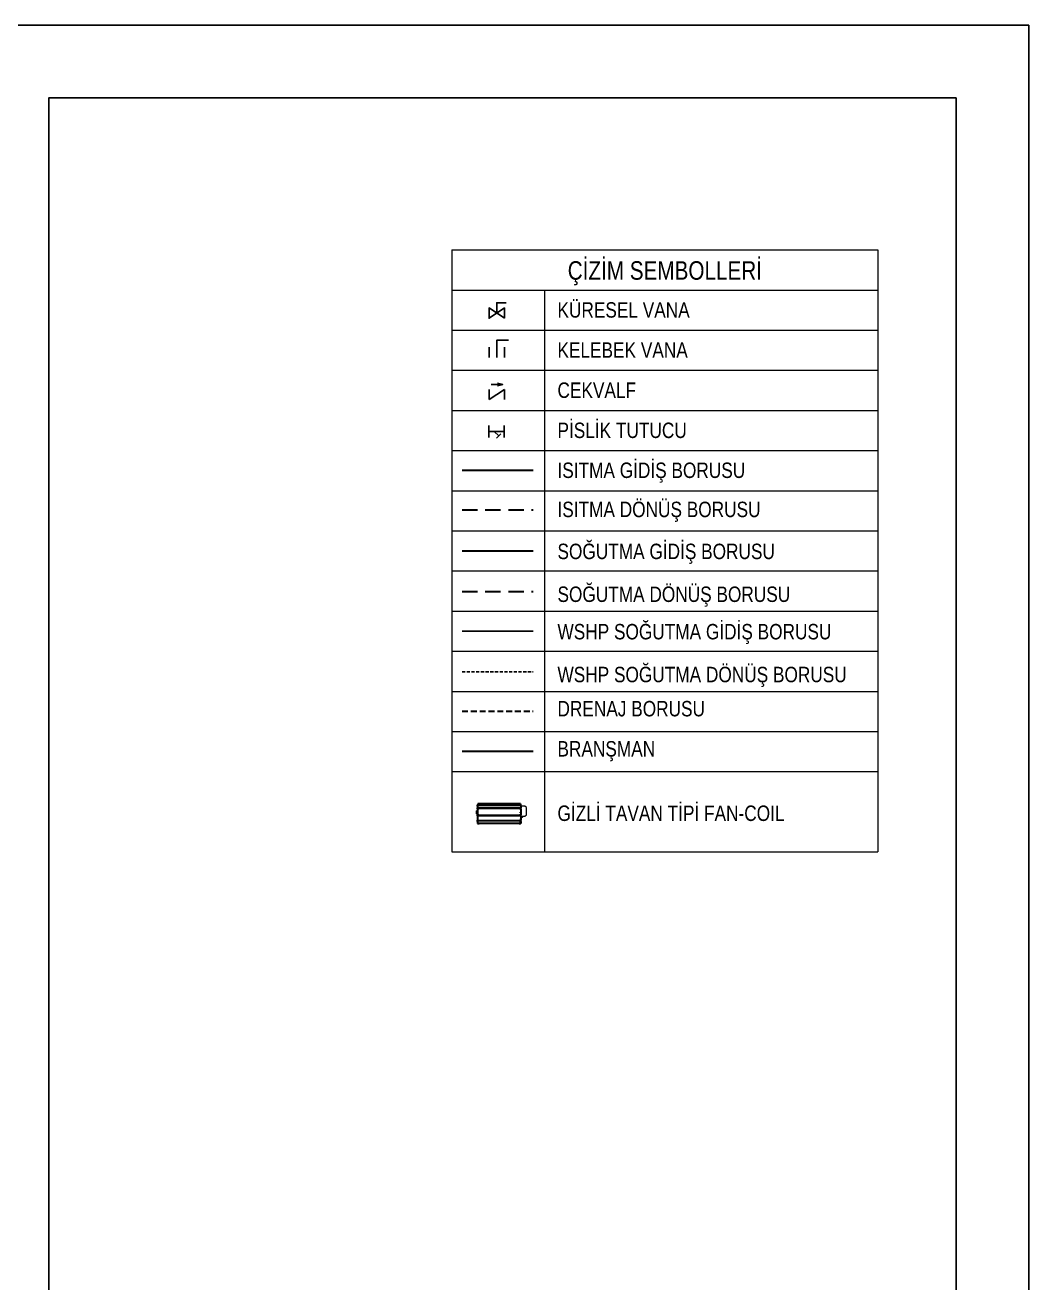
# Model space of a CAD drawing. Header units: centimetres. Extents: x 222914 to 271949, y -38857 to -18857.
# Drawn here: x 269184 to 271949, y -22320 to -18857 of the extents above; entities that cross this region are included whole.
import ezdxf
from ezdxf.enums import TextEntityAlignment as Align

# ---------------------------------------------------------------- set-up
doc = ezdxf.new("R2010")
doc.units = ezdxf.units.CM
doc.header["$LTSCALE"] = 0.2
for name, pattern in [('A10-00$0${ Half Dash }', [0]), ('DASHED', [75, 50, -25]), ('DASHEDX2', [38.1, 25.4, -12.7]), ('Hidden', [0.714375, 0.47625, -0.238125])]:
    doc.linetypes.add(name, pattern=pattern)
doc.layers.get('0').update_dxf_attribs({"color": 252})
for name, color, linetype, lineweight in [('1-BASLIK', 53, 'Continuous', 25), ('T-BRANSMAN', 6, 'Continuous', 35), ('T-DRENAJ', 40, 'Hidden', 30), ('T-FC-TAVAN', 3, 'Continuous', 30), ('T-ISITMA', 1, 'Continuous', 30), ('T-LEGEND-TURKCE', 33, 'Continuous', 15), ('T-SOGUTMA', 4, 'Continuous', 30), ('T-WSHP-BORUSU', 30, 'Continuous', 30)]:
    doc.layers.add(name, color=color, linetype=linetype, lineweight=lineweight)
doc.layers.add('T-VANA', color=135, linetype='Continuous')
doc.styles.add('ARIAL', font='arial.ttf')

# ---------------------------------------------------------------- blocks, each defined once
blk = doc.blocks.new('A$C71446B59')
at = {"linetype": 'Continuous'}
blk.add_lwpolyline([(0.098, -0.1), (0.232, -0.1), (0.231, 0.022)], dxfattribs=at)
blk.add_lwpolyline([(0.031, 0), (0.164, -0.2), (0.031, -0.2), (0.164, 0)], close=True, dxfattribs=at)
blk = doc.blocks.new('A$C66241EC0')
at = {"linetype": 'Continuous'}
for p, q in [((200, -66), (0, 67)), ((0, 67), (0, -66)), ((200, 67), (200, -66))]:
    blk.add_line(p, q, dxfattribs=at)
blk = doc.blocks.new('A$C2853174D')
for p, q in [((-12.5, -10), (-12.5, 10)), ((-12.5, 0), (12.5, 0)), ((-3.8, 0), (3.6, -7.3)), ((12.5, -10), (12.5, 10)), ((0.1, -10.8), (7.1, -3.7))]:
    blk.add_line(p, q)
blk = doc.blocks.new('A$C0B325108')
for p, q in [((-17.5, 23.3), (-17.5, 0)), ((17.5, 23.3), (17.5, 0))]:
    blk.add_line(p, q)
blk.add_lwpolyline([(0, 0), (0, 39), (26.3, 39)])
blk = doc.blocks.new('UKFYUK')
at = {"color": 252, "lineweight": 0}
for p, q in [((-61.3, 31.9), (-61.3, 33.6)), ((-59.8, 34.1), (-60.8, 34.1)), ((-59.3, 31.9), (-59.3, 33.6)), ((-55.6, 45.2), (-53.8, 45.2)), ((-53.8, 42.8), (-55.6, 42.8)), ((-55.2, 46.9), (-55.4, 48.6)), ((-55.4, 48.6), (-55.3, 48.5)), ((-55.4, 48.6), (-55.4, 48.6)), ((-55.4, 44.4), (-55.4, 43.6)), ((-55.4, 39.2), (-55.4, 40)), ((-55.3, 48.5), (-54.3, 48.5)), ((-55.3, 48.5), (-55.3, 48.4)), ((-55.3, 48.4), (-54.3, 48.4)), ((-54.4, 47.5), (-55.2, 47.5)), ((-55.2, 47.5), (-55.2, 47.3)), ((-54.4, 47.3), (-55.2, 47.3)), ((-55, 51), (-55, 51.1)), ((-55, 51.1), (-54, 51.1)), ((-55, 51), (-54, 51)), ((-54, 50.9), (-55, 50.9)), ((-55, 50.9), (-55, 50.9)), ((-54.6, 46.8), (-55, 46.8)), ((-55, 43.1), (-55, 44.9)), ((-55, 38.8), (-55, 40.5)), ((-54.5, 43.6), (-54.5, 44.4)), ((-54.5, 40), (-54.5, 39.2)), ((-54.2, 48.6), (-54.4, 46.9)), ((-54.4, 47.3), (-54.4, 47.5)), ((-54.3, 48.5), (-54.2, 48.6)), ((-54.3, 48.5), (-54.2, 48.5)), ((-54.3, 48.4), (-54.3, 48.5)), ((-54.2, 48.6), (-54.2, 48.6)), ((-54, 51), (-54, 51.1)), ((-54, 50.9), (-54, 50.9)), ((-54, 45.2), (-54, 42.8)), ((-53.8, 45.2), (-53.8, 45.1)), ((-53.8, 45.1), (53.8, 45.1)), ((-53.8, 45), (-53.8, 45.1)), ((-53.8, 45), (53.8, 45)), ((-53.8, 44.8), (-53.8, 45)), ((-53.8, 44.8), (-53.8, 44.4)), ((-53.8, 44.8), (-53.3, 44.8)), ((-53.3, 44.4), (-53.8, 44.4)), ((-53.8, 43.6), (-53.8, 44.4)), ((-53.8, 43.6), (-53.8, 43.2)), ((-53.8, 43.6), (-53.3, 43.6)), ((-53.3, 43.2), (-53.8, 43.2)), ((-53.8, 43), (-53.8, 43.2)), ((-53.8, 42.9), (-53.8, 43)), ((-53.8, 43), (53.8, 43)), ((-53.8, 42.9), (-53.8, 42.8)), ((-53.8, 42.9), (53.8, 42.9)), ((-53.7, 44.7), (-53.7, 44.5)), ((-53.7, 43.5), (-53.7, 43.3)), ((-53.6, 50.9), (-53.6, 51.1)), ((-53.6, 51.1), (53.6, 51.1)), ((-53.6, 44.6), (-53.5, 44.6)), ((-53.5, 44.6), (-53.6, 44.6)), ((-53.6, 44.6), (-53.5, 44.6)), ((-53.5, 44.6), (-53.6, 44.6)), ((-53.5, 43.5), (-53.6, 43.5)), ((-53.6, 43.4), (-53.5, 43.4)), ((-53.6, 43.4), (-53.5, 43.4)), ((-53.5, 43.4), (-53.6, 43.4)), ((-53.5, 51.1), (-53.5, 51.1)), ((-53.3, 44.8), (-53.4, 44.7)), ((-53.4, 44.7), (-53.3, 44.8)), ((-53.4, 44.5), (-53.4, 44.7)), ((-53.4, 44.5), (-53.3, 44.4)), ((-53.3, 44.4), (-53.4, 44.5)), ((-53.4, 43.5), (-53.3, 43.6)), ((-53.3, 43.6), (-53.4, 43.5)), ((-53.4, 43.3), (-53.4, 43.5)), ((-53.3, 43.2), (-53.4, 43.3)), ((-53.4, 43.3), (-53.3, 43.2)), ((-52, 51.3), (-53.3, 51.3)), ((-52, 51.3), (-53.3, 51.3)), ((-53.3, 44.8), (-53.3, 44.4)), ((-53.3, 43.6), (-53.3, 43.2)), ((-52, 51.3), (-52, 51.1)), ((-52, 51.3), (-52, 51.3)), ((53.3, 51.3), (52, 51.3)), ((53.3, 51.3), (52, 51.3)), ((52, 51.3), (52, 51.1)), ((52, 51.3), (52, 51.3)), ((53.3, 44.8), (53.4, 44.7)), ((53.3, 44.8), (53.8, 44.8)), ((53.3, 44.4), (53.3, 44.8)), ((53.4, 44.7), (53.3, 44.8)), ((53.4, 44.5), (53.3, 44.4)), ((53.3, 44.4), (53.4, 44.5)), ((53.8, 44.4), (53.3, 44.4)), ((53.3, 43.6), (53.8, 43.6)), ((53.3, 43.2), (53.3, 43.6)), ((53.3, 43.6), (53.4, 43.5)), ((53.4, 43.5), (53.3, 43.6)), ((53.4, 43.3), (53.3, 43.2)), ((53.3, 43.2), (53.4, 43.3)), ((53.8, 43.2), (53.3, 43.2)), ((53.4, 44.7), (53.4, 44.5)), ((53.4, 43.5), (53.4, 43.3)), ((53.5, 51.1), (53.5, 51.1)), ((53.6, 44.6), (53.5, 44.6)), ((53.5, 44.6), (53.6, 44.6)), ((53.5, 44.6), (53.6, 44.6)), ((53.6, 44.6), (53.5, 44.6)), ((53.6, 43.5), (53.5, 43.5)), ((53.5, 43.4), (53.6, 43.4)), ((53.5, 43.4), (53.6, 43.4)), ((53.6, 43.4), (53.5, 43.4)), ((53.6, 51.1), (53.6, 50.9)), ((53.7, 44.5), (53.7, 44.7)), ((53.7, 43.3), (53.7, 43.5)), ((53.8, 45.2), (53.8, 45.1)), ((53.8, 45.2), (55.6, 45.2)), ((53.8, 45.1), (53.8, 45)), ((53.8, 45), (53.8, 44.8)), ((53.8, 44.4), (53.8, 44.8)), ((53.8, 44.4), (53.8, 43.6)), ((53.8, 43.2), (53.8, 43.6)), ((53.8, 43.2), (53.8, 43)), ((53.8, 43), (53.8, 42.9)), ((53.8, 42.8), (53.8, 42.9)), ((55.6, 42.8), (53.8, 42.8)), ((54, 51.1), (54, 51)), ((54, 51.1), (55, 51.1)), ((54, 51), (55, 51)), ((54, 50.9), (55, 50.9)), ((54, 50.9), (54, 50.9)), ((54, 45.2), (54, 42.8)), ((54.3, 48.5), (54.2, 48.6)), ((54.2, 48.6), (54.2, 48.6)), ((54.2, 48.6), (54.4, 46.9)), ((54.2, 48.5), (54.3, 48.5)), ((55.3, 48.5), (54.3, 48.5)), ((54.3, 48.5), (54.3, 48.4)), ((54.3, 48.4), (55.3, 48.4)), ((55.7, 44), (54.3, 44)), ((55.7, 39.6), (54.3, 39.6)), ((54.4, 47.5), (55.2, 47.5)), ((54.4, 47.3), (54.4, 47.5)), ((54.4, 47.3), (55.2, 47.3)), ((54.4, 47.3), (54.4, 47.2)), ((54.5, 44.4), (54.5, 43.6)), ((54.5, 39.2), (54.5, 40)), ((54.6, 46.8), (55, 46.8)), ((55, 51.1), (55, 51)), ((55, 50.9), (55, 50.9)), ((55, 43.1), (55, 44.9)), ((55, 38.8), (55, 40.5)), ((55.2, 46.9), (55.4, 48.6)), ((55.2, 47.5), (55.2, 47.3)), ((55.2, 47.2), (55.2, 47.3)), ((55.4, 48.6), (55.3, 48.5)), ((55.3, 48.4), (55.3, 48.5)), ((55.4, 48.6), (55.4, 48.6)), ((55.4, 43.6), (55.4, 44.4)), ((55.4, 40), (55.4, 39.2)), ((-56, 31.9), (-66.4, 31.9)), ((-56, 29), (-57.1, 29)), ((-57.1, 29), (-57.1, 28.2)), ((-57.1, 28.2), (-57.1, 27.5)), ((-57.1, 27.5), (-56, 27.5)), ((-55.6, 30.8), (-53.8, 30.8)), ((-53.8, 28.9), (-55.6, 28.9)), ((-55.6, 12.7), (-53.8, 12.7)), ((-53.8, 10.3), (-55.6, 10.3)), ((-55.6, 5.5), (-53.8, 5.5)), ((-55.5, 11.6), (-55.5, 10.3)), ((-54.1, 11.6), (-55.5, 11.6)), ((-55.4, 27.5), (-54.5, 27.5)), ((-55.4, 26.7), (-55.4, 27.5)), ((-55.2, 21.3), (-55.4, 23)), ((-55.4, 23), (-55.3, 22.9)), ((-55.4, 23), (-55.4, 23)), ((-55.4, 13.4), (-55.4, 14.2)), ((-55.2, 8.1), (-55.4, 9.7)), ((-55.4, 9.7), (-55.3, 9.6)), ((-55.4, 9.7), (-55.4, 9.7)), ((-55.3, 22.9), (-54.3, 22.9)), ((-55.3, 22.9), (-55.3, 22.8)), ((-55.3, 22.8), (-54.3, 22.8)), ((-55.3, 9.6), (-54.3, 9.6)), ((-55.3, 9.6), (-54.3, 9.6)), ((-55.3, 9.6), (-55.3, 9.6)), ((-54.4, 21.9), (-55.2, 21.9)), ((-55.2, 21.9), (-55.2, 21.7)), ((-54.4, 21.7), (-55.2, 21.7)), ((-54.4, 8.6), (-55.2, 8.6)), ((-55.2, 8.6), (-55.2, 8.4)), ((-54.4, 8.4), (-55.2, 8.4)), ((-54.6, 27.2), (-55, 26.9)), ((-55, 26.2), (-55, 26.9)), ((-54.6, 21.1), (-55, 21.1)), ((-55, 13), (-55, 14.6)), ((-55, 10.3), (-55, 11.6)), ((-54.6, 7.9), (-55, 7.9)), ((-54.5, 1.4), (-54.9, 1.1)), ((-54.9, 0.2), (-54.9, 1.1)), ((-54.9, 0), (-54.9, -0.2)), ((-54.6, 27.2), (-54.5, 27.2)), ((-54.5, 27.5), (-54.5, 26.7)), ((-54.5, 14.2), (-54.5, 13.4)), ((-54.5, 1.4), (54.5, 1.4)), ((-54.2, 23), (-54.4, 21.3)), ((-54.4, 21.7), (-54.4, 21.9)), ((-54.2, 9.7), (-54.4, 8.1)), ((-54.4, 8.4), (-54.4, 8.6)), ((-54.3, 22.9), (-54.2, 23)), ((-54.3, 22.8), (-54.3, 22.9)), ((-54.3, 9.6), (-54.2, 9.7)), ((-54.3, 9.6), (-54.3, 9.6)), ((-54.2, 23), (-54.2, 23)), ((-54.2, 9.7), (-54.2, 9.7)), ((-54.1, 10.3), (-54.1, 11.6)), ((-54.1, 1.6), (-54.1, 2)), ((-54, 1.6), (-54.1, 1.6)), ((-54.1, 1.4), (-54.1, 1.6)), ((-54, 30.8), (-54, 28.9)), ((-54, 12.7), (-54, 10.3)), ((-54, 5.5), (-54, 2)), ((-54, 1.6), (-54, 2)), ((-54, 1.4), (-54, 1.6)), ((-54, -0.2), (-54, 0)), ((-53.8, 30.8), (-53.8, 30.7)), ((-53.8, 30.7), (53.8, 30.7)), ((-53.8, 30.6), (-53.8, 30.7)), ((53.8, 30.6), (-53.8, 30.6)), ((53.8, 30.6), (-53.8, 30.6)), ((-53.8, 30.6), (-53.8, 30.6)), ((-53.8, 30.4), (-53.8, 30.6)), ((-53.8, 30.4), (-53.8, 29.1)), ((-53.8, 29.3), (53.8, 29.3)), ((-53.8, 29.1), (-53.8, 28.9)), ((-53.8, 29.1), (53.8, 29.1)), ((-53.8, 12.7), (-53.8, 12.6)), ((-53.8, 12.6), (53.8, 12.6)), ((-53.8, 12.5), (-53.8, 12.6)), ((-53.8, 12.5), (53.8, 12.5)), ((-53.8, 12.3), (-53.8, 12.5)), ((-53.8, 11.9), (-53.8, 12.3)), ((-53.8, 12.3), (-53.8, 11.9)), ((-53.8, 12.3), (-53.3, 12.3)), ((-53.3, 11.9), (-53.8, 11.9)), ((-53.8, 11.1), (-53.8, 11.9)), ((-53.8, 10.7), (-53.8, 11.1)), ((-53.8, 11.1), (-53.8, 10.7)), ((-53.8, 11.1), (-53.3, 11.1)), ((-53.3, 10.7), (-53.8, 10.7)), ((-53.8, 10.5), (-53.8, 10.7)), ((-53.8, 10.4), (-53.8, 10.5)), ((-53.8, 10.5), (53.8, 10.5)), ((-53.8, 10.4), (-53.8, 10.3)), ((-53.8, 10.4), (53.8, 10.4)), ((-53.8, 5.5), (-53.8, 5.4)), ((-53.8, 5.4), (-47.1, 5.4)), ((-53.8, 5.2), (-53.8, 5.4)), ((-53.8, 5.2), (-47.1, 5.2)), ((-53.8, 5.1), (-53.8, 5.2)), ((-53.8, 2.1), (-53.8, 5.1)), ((-53.8, 5.1), (-53.8, 2)), ((-53.8, 2.1), (-53.5, 2.1)), ((-53.8, 1.8), (-53.8, 2)), ((-53.8, 2), (-53.5, 1.8)), ((-53.8, 1.8), (-53.8, 1.4)), ((-53.5, 12.1), (-53.5, 12.1)), ((-53.5, 10.9), (-53.5, 10.9)), ((-53.5, 2.1), (-53.5, 5.1)), ((-53.5, 2.7), (-53.2, 2.7)), ((-53.5, 2.6), (-53.2, 2.6)), ((-53.2, 2.6), (-53.5, 2.6)), ((-53.2, 2.5), (-53.5, 2.5)), ((-53.5, 2.2), (-53.2, 2.2)), ((-53.2, 2.1), (-53.5, 2.1)), ((-53.5, 2.1), (-53.5, 2.1)), ((-53.5, 1.8), (53.5, 1.8)), ((-53.5, 1.8), (-53.5, 1.7)), ((-53.5, 1.7), (53.5, 1.7)), ((-53.5, 1.7), (-53.5, 1.4)), ((-53.4, 12.2), (-53.3, 12.3)), ((-53.3, 12.3), (-53.4, 12.2)), ((-53.4, 12), (-53.4, 12.2)), ((-53.3, 11.9), (-53.4, 12)), ((-53.4, 12), (-53.3, 11.9)), ((-53.4, 11), (-53.3, 11.1)), ((-53.3, 11.1), (-53.4, 11)), ((-53.4, 10.8), (-53.4, 11)), ((-53.3, 10.7), (-53.4, 10.8)), ((-53.4, 10.8), (-53.3, 10.7)), ((-53.3, 12.3), (-53.3, 11.9)), ((-53.3, 11.1), (-53.3, 10.7)), ((-53.2, 2.1), (-53.2, 2.7)), ((-53, 2.7), (-52.8, 2.7)), ((-53, 2.1), (-53, 2.7)), ((-53, 2.6), (-52.8, 2.6)), ((-52.8, 2.6), (-53, 2.6)), ((-52.8, 2.5), (-53, 2.5)), ((-53, 2.2), (-52.8, 2.2)), ((-52.8, 2.1), (-53, 2.1)), ((-52.8, 2.1), (-52.8, 2.7)), ((-46.9, 5.4), (-47.1, 5.4)), ((-46.9, 5.6), (-46.9, 5.6)), ((-46.9, 5.6), (-46.9, 5.5)), ((-46.9, 5.6), (-46.9, 5.5)), ((-46.9, 5.5), (-46.9, 5.5)), ((-46.9, 5.2), (-46.9, 5.5)), ((-46.9, 5.5), (-46.9, 5.2)), ((-46.7, 5.4), (-46.9, 5.4)), ((-46.9, 5.2), (-46.9, 5.2)), ((-46.9, 5.2), (-46.9, 5.1)), ((-46.9, 5.2), (-46.9, 5.1)), ((-46.9, 5.1), (-46.9, 5.1)), ((-46.7, 5.4), (46.7, 5.4)), ((-46.7, 5.2), (46.7, 5.2)), ((46.9, 5.4), (46.7, 5.4)), ((46.9, 5.6), (46.9, 5.6)), ((46.9, 5.5), (46.9, 5.6)), ((46.9, 5.5), (46.9, 5.6)), ((46.9, 5.5), (46.9, 5.5)), ((46.9, 5.2), (46.9, 5.5)), ((46.9, 5.5), (46.9, 5.2)), ((47.1, 5.4), (46.9, 5.4)), ((46.9, 5.2), (46.9, 5.2)), ((46.9, 5.1), (46.9, 5.2)), ((46.9, 5.1), (46.9, 5.2)), ((46.9, 5.1), (46.9, 5.1)), ((47.1, 5.4), (53.8, 5.4)), ((47.1, 5.2), (53.8, 5.2)), ((52.8, 2.7), (53, 2.7)), ((52.8, 2.1), (52.8, 2.7)), ((52.8, 2.6), (53, 2.6)), ((52.8, 2.6), (53, 2.6)), ((52.8, 2.5), (53, 2.5)), ((52.8, 2.2), (53, 2.2)), ((53, 2.1), (52.8, 2.1)), ((53, 2.1), (53, 2.7)), ((53.2, 2.1), (53.2, 2.7)), ((53.2, 2.7), (53.5, 2.7)), ((53.2, 2.6), (53.5, 2.6)), ((53.2, 2.6), (53.5, 2.6)), ((53.2, 2.5), (53.5, 2.5)), ((53.2, 2.2), (53.5, 2.2)), ((53.5, 2.1), (53.2, 2.1)), ((53.3, 12.3), (53.4, 12.2)), ((53.3, 12.3), (53.8, 12.3)), ((53.3, 11.9), (53.3, 12.3)), ((53.4, 12.2), (53.3, 12.3)), ((53.4, 12), (53.3, 11.9)), ((53.3, 11.9), (53.4, 12)), ((53.8, 11.9), (53.3, 11.9)), ((53.3, 11.1), (53.8, 11.1)), ((53.3, 10.7), (53.3, 11.1)), ((53.3, 11.1), (53.4, 11)), ((53.4, 11), (53.3, 11.1)), ((53.4, 10.8), (53.3, 10.7)), ((53.3, 10.7), (53.4, 10.8)), ((53.8, 10.7), (53.3, 10.7)), ((53.4, 12.2), (53.4, 12)), ((53.4, 11), (53.4, 10.8)), ((53.5, 12.1), (53.5, 12.1)), ((53.5, 10.9), (53.5, 10.9)), ((53.5, 2.1), (53.5, 5.1)), ((53.5, 2.1), (53.8, 2.1)), ((53.5, 2.1), (53.5, 2.1)), ((53.5, 1.8), (53.8, 2)), ((53.5, 1.8), (53.5, 1.7)), ((53.5, 1.7), (53.5, 1.4)), ((53.8, 30.7), (53.8, 30.8)), ((53.8, 30.8), (55.6, 30.8)), ((53.8, 30.7), (53.8, 30.6)), ((53.8, 30.6), (53.8, 30.6)), ((53.8, 30.6), (53.8, 30.4)), ((53.8, 29.1), (53.8, 30.4)), ((53.8, 28.9), (53.8, 29.1)), ((55.6, 28.9), (53.8, 28.9)), ((53.8, 12.6), (53.8, 12.7)), ((53.8, 12.7), (55.6, 12.7)), ((53.8, 12.6), (53.8, 12.5)), ((53.8, 12.5), (53.8, 12.3)), ((53.8, 11.9), (53.8, 12.3)), ((53.8, 11.9), (53.8, 12.3)), ((53.8, 11.9), (53.8, 11.1)), ((53.8, 10.7), (53.8, 11.1)), ((53.8, 10.7), (53.8, 11.1)), ((53.8, 10.7), (53.8, 10.5)), ((53.8, 10.5), (53.8, 10.4)), ((53.8, 10.3), (53.8, 10.4)), ((55.6, 10.3), (53.8, 10.3)), ((53.8, 5.5), (53.8, 5.4)), ((53.8, 5.5), (55.6, 5.5)), ((53.8, 5.4), (53.8, 5.2)), ((53.8, 5.2), (53.8, 5.1)), ((53.8, 2), (53.8, 5.1)), ((53.8, 2.1), (53.8, 5.1)), ((53.8, 2), (53.8, 1.8)), ((54, 2), (53.8, 2)), ((53.8, 1.4), (53.8, 1.8)), ((54, 30.8), (54, 28.9)), ((54, 12.7), (54, 10.3)), ((54, 5.5), (54, 2)), ((54, 1.6), (54, 2)), ((54, 1.6), (54.1, 1.6)), ((54, 1.4), (54, 1.6)), ((54, 0), (54, -0.2)), ((55.5, 11.6), (54.1, 11.6)), ((54.1, 11.6), (54.1, 10.3)), ((54.1, 1.6), (54.1, 2)), ((54.1, 1.4), (54.1, 1.6)), ((54.2, 23), (54.2, 22.9)), ((54.3, 22.9), (54.2, 23)), ((54.2, 23), (54.2, 23)), ((54.2, 23), (54.4, 21.3)), ((54.2, 22.9), (54.2, 22.9)), ((54.2, 22.9), (54.2, 22.9)), ((54.2, 22.9), (54.2, 22.9)), ((54.3, 9.6), (54.2, 9.7)), ((54.2, 9.7), (54.2, 9.7)), ((54.2, 9.7), (54.4, 8.1)), ((55.7, 27.1), (54.3, 27.1)), ((55.3, 22.9), (54.3, 22.9)), ((54.3, 22.9), (54.3, 22.8)), ((54.3, 22.8), (55.3, 22.8)), ((55.7, 13.8), (54.3, 13.8)), ((54.3, 9.6), (55.3, 9.6)), ((55.3, 9.6), (54.3, 9.6)), ((54.3, 9.6), (54.3, 9.6)), ((54.4, 21.9), (55.2, 21.9)), ((54.4, 21.7), (54.4, 21.9)), ((54.4, 21.7), (55.2, 21.7)), ((54.4, 21.7), (54.4, 21.6)), ((54.4, 8.6), (55.2, 8.6)), ((54.4, 8.4), (54.4, 8.6)), ((54.4, 8.4), (55.2, 8.4)), ((54.4, 8.4), (54.4, 8.3)), ((54.5, 27.5), (55.4, 27.5)), ((54.5, 26.7), (54.5, 27.5)), ((54.6, 27.2), (54.5, 27.2)), ((54.5, 13.4), (54.5, 14.2)), ((54.9, 1.1), (54.5, 1.4)), ((55, 26.9), (54.6, 27.2)), ((54.6, 21.1), (55, 21.1)), ((54.6, 7.9), (55, 7.9)), ((54.9, 1.1), (54.9, 0.2)), ((54.9, -0.2), (54.9, 0)), ((55, 26.2), (55, 26.9)), ((55, 13), (55, 14.6)), ((55, 10.3), (55, 11.6)), ((55.2, 21.3), (55.4, 23)), ((55.2, 21.9), (55.2, 21.7)), ((55.2, 21.6), (55.2, 21.7)), ((55.2, 8.1), (55.4, 9.7)), ((55.2, 8.6), (55.2, 8.4)), ((55.2, 8.3), (55.2, 8.4)), ((55.4, 23), (55.3, 22.9)), ((55.3, 22.8), (55.3, 22.9)), ((55.4, 9.7), (55.3, 9.6)), ((55.3, 9.6), (55.3, 9.6)), ((55.4, 27.5), (55.4, 26.7)), ((55.4, 23), (55.4, 23)), ((55.4, 14.2), (55.4, 13.4)), ((55.4, 9.7), (55.4, 9.7)), ((55.5, 10.3), (55.5, 11.6)), ((57, 29), (56, 29)), ((56, 27.5), (57, 27.5)), ((56, 25.6), (58.3, 25.6)), ((56, 24.3), (58.9, 24.3)), ((56, 23.9), (58.3, 23.9)), ((56, 20), (58.3, 20)), ((56, 19.6), (58.9, 19.6)), ((56, 18.2), (58.3, 18.2)), ((57, 29), (57, 28.2)), ((57, 28.2), (57, 27.5)), ((58.9, 24.3), (58.9, 25.1)), ((58.9, 23.9), (58.9, 24.3)), ((58.9, 19.6), (58.9, 20)), ((58.9, 18.8), (58.9, 19.6)), ((-54.9, -0.2), (-54.5, -0.2)), ((-54.5, -0.3), (-54.8, -0.3)), ((-54.5, -0.2), (-54, -0.2)), ((-54.1, -0.3), (-54.5, -0.3)), ((54, -0.2), (54.5, -0.2)), ((54.5, -0.3), (54.1, -0.3)), ((54.5, -0.2), (54.9, -0.2)), ((54.8, -0.3), (54.5, -0.3))]:
    blk.add_line(p, q, dxfattribs=at)
for p, q in [((-55.6, 50.9), (-56, 50.6)), ((-56, 45.5), (-56, 50.6)), ((-56, 45.5), (-56, 42.5)), ((-56, 31.1), (-56, 42.5)), ((-55.6, 50.9), (-53.6, 50.9)), ((-53.6, 50.9), (53.6, 50.9)), ((55.6, 50.9), (53.6, 50.9)), ((56, 50.6), (55.6, 50.9)), ((56, 45.5), (56, 50.6)), ((56, 45.5), (56, 42.5)), ((56, 31.1), (56, 42.5)), ((-56, 31.1), (-56, 28.6)), ((-56, 13), (-56, 28.6)), ((-56, 13), (-56, 10)), ((-56, 5.8), (-56, 10)), ((-56, 5.8), (-56, 2.3)), ((-56, 2.3), (-55.6, 2)), ((-55.6, 2), (-54, 2)), ((-55, 0.3), (-55, 2)), ((-54.9, 0.3), (-55, 0.3)), ((-55, 0.1), (-55, 0.2)), ((-55, 0.2), (-54.9, 0.2)), ((-54.9, 0.1), (-55, 0.1)), ((-54.9, 0.2), (54.9, 0.2)), ((-54.9, 0), (-54.9, 0.2)), ((54.9, 0), (-54.9, 0)), ((-54, 2), (-54.1, 2)), ((-53.8, 2), (-54, 2)), ((-53.8, 2), (-54, 2)), ((53.8, 2), (54, 2)), ((54, 2), (54.1, 2)), ((55.6, 2), (54, 2)), ((54.9, 0.3), (55, 0.3)), ((54.9, 0.2), (54.9, 0)), ((54.9, 0.2), (55, 0.2)), ((55, 0.1), (54.9, 0.1)), ((55, 0.3), (55, 2)), ((55, 0.2), (55, 0.1)), ((55.6, 2), (56, 2.3)), ((56, 31.1), (56, 28.6)), ((56, 13), (56, 28.6)), ((56, 13), (56, 10)), ((56, 5.8), (56, 10)), ((56, 5.8), (56, 2.3))]:
    blk.add_line(p, q)
blk.add_lwpolyline([(-66.7, 31.8), (-70.7, 28.8, 0.236882), (-71, 28.4), (-71, 9.8, 0.236882), (-70.7, 9.4), (-66.5, 6.2, 0.161487), (-66.4, 6.2), (-56, 6.2)], format="xyb", dxfattribs=at)
for centre in [(-54.4, 10.5), (54.4, 10.5)]:
    blk.add_circle(centre, 0.15, dxfattribs=at)
for centre, radius, start, end in [((-60.8, 33.6), 0.5, 90, 180), ((-59.8, 33.6), 0.5, 0, 90), ((-55.6, 45.5), 0.3, 180, 270), ((-55.6, 42.5), 0.3, 90, 180), ((-55, 44.4), 0.45, 0, 180), ((-55, 43.6), 0.45, 180, 0), ((-55, 40), 0.45, 0, 180), ((-55, 39.2), 0.45, 180, 0), ((-55, 46.9), 0.2, 186.3402, 270), ((-54.6, 46.9), 0.2, 270, 353.6598), ((-54, 50.9), 0.2, 0, 90), ((-54, 50.9), 0.1, 0, 90), ((-53.6, 44.8), 0.12, 180, 270), ((-53.6, 44.4), 0.12, 90, 180), ((-53.6, 43.6), 0.12, 180, 270), ((-53.6, 43.2), 0.12, 90, 180), ((-53.6, 50.8), 0.15, 109.4712, 120.4547), ((-53.6, 50.8), 0.15, 109.4712, 120.4797), ((-53.6, 44.8), 0.14, 225, 270), ((-53.7, 44.7), 0.0124, 325.1431, 34.8569), ((-53.6, 44.4), 0.14, 90, 135), ((-53.7, 44.5), 0.0124, 325.1431, 34.8569), ((-53.6, 43.6), 0.14, 225, 270), ((-53.7, 43.5), 0.0124, 325.1431, 34.8569), ((-53.6, 43.2), 0.14, 90, 135), ((-53.7, 43.3), 0.0124, 325.1431, 34.8569), ((-53.6, 44.6), 0.0179, 351.9505, 78.5782), ((-53.6, 44.6), 0.0179, 281.4218, 8.0495), ((-53.6, 43.4), 0.0179, 351.9505, 78.5782), ((-53.6, 43.4), 0.0179, 281.4218, 8.0495), ((-53.5, 51.1), 0.0791, 87.5936, 141.8553), ((-53.5, 44.8), 0.14, 270, 315), ((-53.5, 44.6), 0.0179, 281.4218, 8.0495), ((-53.5, 44.4), 0.14, 45, 90), ((-53.5, 44.6), 0.0179, 351.9505, 78.5782), ((-53.5, 43.6), 0.14, 270, 315), ((-53.5, 43.4), 0.0179, 351.9505, 78.5782), ((-53.5, 43.4), 0.0179, 281.4218, 8.0495), ((-53.5, 43.2), 0.14, 45, 90), ((-53.4, 44.7), 0.0328, 27.2738, 62.7262), ((-53.4, 44.5), 0.0328, 297.2738, 332.7262), ((-53.4, 43.5), 0.0328, 27.2738, 62.7262), ((-53.4, 43.3), 0.0328, 297.2738, 332.7262), ((-53.3, 51.3), 0.0292, 358.3131, 30.7979), ((53.3, 51.3), 0.0292, 149.1973, 181.6896), ((53.4, 44.7), 0.0328, 117.2738, 152.7262), ((53.5, 44.8), 0.14, 225, 270), ((53.5, 44.4), 0.14, 90, 135), ((53.4, 44.5), 0.0328, 207.2738, 242.7262), ((53.4, 43.5), 0.0328, 117.2738, 152.7262), ((53.5, 43.6), 0.14, 225, 270), ((53.5, 43.2), 0.14, 90, 135), ((53.4, 43.3), 0.0328, 207.2738, 242.7262), ((53.5, 51.1), 0.0791, 38.1507, 92.406), ((53.5, 44.6), 0.0179, 171.9505, 258.5782), ((53.5, 44.6), 0.0179, 101.4218, 188.0495), ((53.5, 43.4), 0.0179, 101.4218, 188.0495), ((53.5, 43.4), 0.0179, 171.9505, 258.5782), ((53.6, 44.8), 0.12, 270, 0), ((53.6, 44.8), 0.14, 270, 315), ((53.6, 44.4), 0.12, 0, 90), ((53.6, 44.4), 0.14, 45, 90), ((53.6, 44.6), 0.0179, 101.4218, 188.0495), ((53.6, 44.6), 0.0179, 171.9505, 258.5782), ((53.6, 43.6), 0.12, 270, 0), ((53.6, 43.6), 0.14, 270, 315), ((53.6, 43.4), 0.0179, 101.4218, 188.0495), ((53.6, 43.2), 0.14, 45, 90), ((53.6, 43.4), 0.0179, 171.9505, 258.5782), ((53.6, 43.2), 0.12, 0, 90), ((53.6, 50.8), 0.15, 59.5244, 70.5288), ((53.7, 44.7), 0.0124, 145.1431, 214.8569), ((53.7, 44.5), 0.0124, 145.1431, 214.8569), ((53.7, 43.5), 0.0124, 145.1431, 214.8569), ((53.7, 43.3), 0.0124, 145.1431, 214.8569), ((54, 50.9), 0.2, 90, 180), ((54, 50.9), 0.1, 90, 180), ((54.6, 46.9), 0.2, 186.3402, 270), ((55, 44.4), 0.45, 0, 180), ((55, 43.6), 0.45, 180, 0), ((55, 40), 0.45, 0, 180), ((55, 39.2), 0.45, 180, 0), ((55, 46.9), 0.2, 270, 353.6598), ((55.6, 45.5), 0.3, 270, 0), ((55.6, 42.5), 0.3, 0, 90), ((-66.4, 31.4), 0.5, 90, 126.6933), ((-55.6, 31.1), 0.3, 180, 270), ((-55.6, 28.6), 0.3, 90, 180), ((-55.6, 13), 0.3, 180, 270), ((-55.6, 10), 0.3, 90, 180), ((-55.6, 5.8), 0.3, 180, 270), ((-55, 27.5), 0.45, 0, 180), ((-55, 26.7), 0.45, 180, 0), ((-55, 14.2), 0.45, 0, 180), ((-55, 13.4), 0.45, 180, 0), ((-55, 21.4), 0.2, 186.3402, 270), ((-55, 8.1), 0.2, 186.3402, 270), ((-54.6, 21.4), 0.2, 270, 353.6598), ((-54.6, 8.1), 0.2, 270, 353.6598), ((-54, 1.8), 0.2, 270, 0), ((-53.6, 12.3), 0.12, 180, 270), ((-53.6, 11.9), 0.12, 90, 180), ((-53.6, 11.1), 0.12, 180, 270), ((-53.6, 10.7), 0.12, 90, 180), ((-53.5, 12.3), 0.14, 270, 315), ((-53.5, 11.9), 0.14, 45, 90), ((-53.5, 11.1), 0.14, 270, 315), ((-53.5, 10.7), 0.14, 45, 90), ((-53.4, 12.2), 0.0328, 27.2738, 62.7262), ((-53.4, 12), 0.0328, 297.2738, 332.7262), ((-53.4, 11), 0.0328, 27.2738, 62.7262), ((-53.4, 10.8), 0.0328, 297.2738, 332.7262), ((-47.1, 5.3), 0.125, 271.8059, 344.8962), ((-46.7, 5.3), 0.125, 195.1038, 268.1941), ((46.7, 5.3), 0.125, 271.8059, 344.8962), ((47.1, 5.3), 0.125, 195.1038, 268.1941), ((53.4, 12.2), 0.0328, 117.2738, 152.7262), ((53.5, 12.3), 0.14, 225, 270), ((53.5, 11.9), 0.14, 90, 135), ((53.4, 12), 0.0328, 207.2738, 242.7262), ((53.4, 11), 0.0328, 117.2738, 152.7262), ((53.5, 11.1), 0.14, 225, 270), ((53.5, 10.7), 0.14, 90, 135), ((53.4, 10.8), 0.0328, 207.2738, 242.7262), ((53.6, 12.3), 0.12, 270, 0), ((53.6, 11.9), 0.12, 0, 90), ((53.6, 11.1), 0.12, 270, 0), ((53.6, 10.7), 0.12, 0, 90), ((54, 1.8), 0.2, 180, 270), ((54.6, 21.4), 0.2, 186.3402, 270), ((54.6, 8.1), 0.2, 186.3402, 270), ((55, 27.5), 0.45, 0, 180), ((55, 26.7), 0.45, 180, 0), ((55, 14.2), 0.45, 0, 180), ((55, 13.4), 0.45, 180, 0), ((55, 21.4), 0.2, 270, 353.6598), ((55, 8.1), 0.2, 270, 353.6598), ((55.6, 31.1), 0.3, 270, 0), ((55.6, 28.6), 0.3, 0, 90), ((55.6, 13), 0.3, 270, 0), ((55.6, 10), 0.3, 0, 90), ((55.6, 5.8), 0.3, 270, 0), ((-54.8, -0.2), 0.1, 180, 270), ((-54.1, -0.2), 0.1, 270, 0), ((54.1, -0.2), 0.1, 180, 270), ((54.8, -0.2), 0.1, 270, 0)]:
    blk.add_arc(centre, radius, start, end, dxfattribs=at)
for centre, major_axis, ratio, start_param, end_param in [((-53.6, 44.8), (0, -0.14), 0.857143, 4.712389, 5.497787), ((-53.6, 44.4), (0, -0.14), 0.857143, 3.926991, 4.712389), ((-53.6, 43.6), (0, -0.14), 0.857143, 4.712389, 5.497787), ((-53.6, 43.2), (0, -0.14), 0.857143, 3.926991, 4.712389), ((-53.2, 51.1), (-0.225, 0), 0.620322, 4.800798, 6.284328), ((-53.5, 44.8), (-0.14, 0), 0.857143, 1.570796, 2.356194), ((-53.5, 44.4), (-0.14, 0), 0.857143, 3.926991, 4.712389), ((-53.5, 43.6), (-0.14, 0), 0.857143, 1.570796, 2.356194), ((-53.5, 43.2), (-0.14, 0), 0.857143, 3.926991, 4.712389), ((53.2, 51.1), (0.225, 0), 0.620321, -0.001143, 1.482387), ((53.5, 44.8), (0.14, 0), 0.857143, 3.926991, 4.712389), ((53.5, 44.4), (-0.14, 0), 0.857143, -1.570796, -0.785398), ((53.5, 43.6), (0.14, 0), 0.857143, 3.926991, 4.712389), ((53.5, 43.2), (-0.14, 0), 0.857143, -1.570796, -0.785398), ((53.6, 44.8), (0, 0.14), 0.857143, 3.926991, 4.712389), ((53.6, 44.4), (0, 0.14), 0.857143, 4.712389, 5.497787), ((53.6, 43.6), (0, 0.14), 0.857143, 3.926991, 4.712389), ((53.6, 43.2), (0, 0.14), 0.857143, 4.712389, 5.497787), ((-53.5, 12.3), (-0.14, 0), 0.857143, 1.570796, 2.356194), ((-53.5, 11.9), (-0.14, 0), 0.857143, 3.926991, 4.712389), ((-53.5, 11.1), (-0.14, 0), 0.857143, 1.570796, 2.356194), ((-53.5, 10.7), (-0.14, 0), 0.857143, 3.926991, 4.712389), ((-46.9, 5.3), (0, 0.268), 0.522499, 0, 1.336126), ((-46.9, 5.2), (-0.14, 0), 0.868884, 0.23467, 1.570796), ((-46.9, 5.3), (0, -0.268), 0.522499, 1.805466, 3.141593), ((-46.9, 5.3), (0, -0.205), 0.097445, 1.805466, 3.141593), ((-46.9, 5.3), (0, -0.205), 0.097445, 3.141593, 4.477719), ((-46.9, 5.3), (0, -0.184), 0.108493, 0, 1.336126), ((-46.9, 5.3), (0, -0.184), 0.108493, 4.947059, 6.283185), ((-46.9, 5.2), (-0.14, 0), 0.868884, 1.570796, 2.906923), ((46.9, 5.3), (0, 0.268), 0.522499, 0, 1.336126), ((46.9, 5.2), (0.14, 0), 0.868884, 3.376263, 4.712389), ((46.9, 5.3), (0, 0.268), 0.522499, -1.336126, 0), ((46.9, 5.3), (0, 0.205), 0.097445, -1.336126, 0), ((46.9, 5.3), (0, 0.205), 0.097445, 0, 1.336126), ((46.9, 5.3), (0, 0.184), 0.108493, 3.141593, 4.477719), ((46.9, 5.3), (0, 0.184), 0.108493, 1.805466, 3.141593), ((46.9, 5.2), (-0.14, 0), 0.868884, 1.570796, 2.906923), ((53.5, 12.3), (0.14, 0), 0.857143, 3.926991, 4.712389), ((53.5, 11.9), (-0.14, 0), 0.857143, -1.570796, -0.785398), ((53.5, 11.1), (0.14, 0), 0.857143, 3.926991, 4.712389), ((53.5, 10.7), (-0.14, 0), 0.857143, -1.570796, -0.785398)]:
    blk.add_ellipse(centre, major_axis=major_axis, ratio=ratio, start_param=start_param, end_param=end_param, dxfattribs=at)
for points, knots in [([(-53.9, 50.9), (-53.9, 50.9), (-53.9, 50.9), (-53.9, 50.9), (-54, 50.9)], [0, 0, 0, 0, 0.230614, 1, 1, 1, 1]), ([(-53.3, 51.3), (-53.3, 51.3), (-53.3, 51.3), (-53.4, 51.3), (-53.5, 51.2), (-53.5, 51.2), (-53.5, 51.1), (-53.5, 51.1)], [0, 0, 0, 0, 0.133624, 0.385109, 0.645031, 0.865935, 1, 1, 1, 1]), ([(53.5, 51.1), (53.5, 51.1), (53.5, 51.1), (53.5, 51.2), (53.5, 51.2), (53.4, 51.3), (53.3, 51.3), (53.3, 51.3), (53.3, 51.3)], [0, 0, 0, 0, 0.064008, 0.27863, 0.498177, 0.734846, 0.971115, 1, 1, 1, 1]), ([(54, 50.9), (53.9, 50.9), (53.9, 50.9), (53.9, 50.9), (53.9, 50.9)], [0, 0, 0, 0, 0.766349, 1, 1, 1, 1]), ([(-47.1, 5.2), (-47.1, 5.2), (-47.1, 5.2), (-47.1, 5.3), (-47.1, 5.4), (-47.1, 5.4), (-47.1, 5.4)], [0, 0, 0, 0, 0.29917, 0.598858, 0.901393, 1, 1, 1, 1]), ([(-46.9, 5.4), (-46.9, 5.4), (-46.9, 5.4), (-46.9, 5.3), (-46.9, 5.3), (-46.9, 5.3), (-46.9, 5.3)], [0, 0, 0, 0, 0.091015, 0.396043, 0.709346, 1, 1, 1, 1]), ([(-46.9, 5.3), (-46.9, 5.3), (-46.9, 5.3), (-46.9, 5.3), (-46.9, 5.4), (-46.9, 5.4), (-46.9, 5.4)], [0, 0, 0, 0, 0.290654, 0.603957, 0.908985, 1, 1, 1, 1]), ([(-46.7, 5.4), (-46.7, 5.4), (-46.7, 5.4), (-46.7, 5.3), (-46.7, 5.2), (-46.7, 5.2), (-46.7, 5.2)], [0, 0, 0, 0, 0.098607, 0.401142, 0.70083, 1, 1, 1, 1]), ([(46.7, 5.2), (46.7, 5.2), (46.7, 5.2), (46.7, 5.3), (46.7, 5.4), (46.7, 5.4), (46.7, 5.4)], [0, 0, 0, 0, 0.29917, 0.598858, 0.901393, 1, 1, 1, 1]), ([(46.9, 5.3), (46.9, 5.3), (46.9, 5.3), (46.9, 5.3), (46.9, 5.4), (46.9, 5.4), (46.9, 5.4)], [0, 0, 0, 0, 0.290654, 0.603957, 0.908985, 1, 1, 1, 1]), ([(46.9, 5.4), (46.9, 5.4), (46.9, 5.4), (46.9, 5.3), (46.9, 5.3), (46.9, 5.3), (46.9, 5.3)], [0, 0, 0, 0, 0.091015, 0.396043, 0.709346, 1, 1, 1, 1]), ([(47.1, 5.4), (47.1, 5.4), (47.1, 5.4), (47.1, 5.3), (47.1, 5.2), (47.1, 5.2), (47.1, 5.2)], [0, 0, 0, 0, 0.098607, 0.401142, 0.70083, 1, 1, 1, 1]), ([(58.9, 25.1), (58.8, 25.2), (58.8, 25.3), (58.7, 25.4), (58.6, 25.6), (58.4, 25.6), (58.3, 25.6), (58.3, 25.6)], [0, 0, 0, 0, 0.214694, 0.429388, 0.644082, 0.858775, 1, 1, 1, 1]), ([(58.3, 25.6), (58.3, 25.6), (58.3, 25.6), (58.4, 25.6), (58.6, 25.6), (58.7, 25.6), (58.8, 25.6), (58.7, 25.6), (58.7, 25.6)], [0, 0, 0, 0, 0.186215, 0.37301, 0.560176, 0.747157, 0.93356, 1, 1, 1, 1]), ([(58.3, 20), (58.3, 20.1), (58.3, 20.4), (58.4, 20.7), (58.6, 21.1), (58.7, 21.4), (58.8, 21.8), (58.7, 22.2), (58.6, 22.6), (58.5, 23), (58.3, 23.4), (58.3, 23.7), (58.3, 23.9)], [0, 0, 0, 0, 0.091088, 0.185069, 0.280859, 0.375749, 0.467783, 0.558323, 0.668107, 0.780879, 0.892421, 1, 1, 1, 1]), ([(58.3, 23.9), (58.4, 23.9), (58.5, 23.9), (58.7, 23.9), (58.8, 23.9), (58.8, 23.9), (58.8, 23.9), (58.9, 23.9)], [0, 0, 0, 0, 0.214694, 0.429388, 0.644082, 0.858775, 1, 1, 1, 1]), ([(58.9, 20), (58.8, 20), (58.8, 20), (58.7, 20), (58.6, 20), (58.4, 20), (58.3, 20), (58.3, 20)], [0, 0, 0, 0, 0.214694, 0.429388, 0.644082, 0.858775, 1, 1, 1, 1]), ([(58.3, 18.2), (58.4, 18.2), (58.5, 18.3), (58.7, 18.4), (58.8, 18.5), (58.8, 18.6), (58.8, 18.7), (58.9, 18.8)], [0, 0, 0, 0, 0.214694, 0.429388, 0.644082, 0.858775, 1, 1, 1, 1]), ([(58.7, 18.2), (58.7, 18.2), (58.7, 18.2), (58.6, 18.2), (58.5, 18.2), (58.3, 18.2), (58.3, 18.2), (58.3, 18.2)], [0, 0, 0, 0, 0.119666, 0.339618, 0.56018, 0.780489, 1, 1, 1, 1]), ([(58.9, 25.5), (58.8, 25.6), (58.8, 25.6), (58.8, 25.6), (58.8, 25.6), (58.8, 25.6), (58.8, 25.6), (58.8, 25.6), (58.8, 25.6)], [0, 0, 0, 0, 0.2394568, 0.3683607, 0.5, 0.6316393, 0.7605432, 1, 1, 1, 1]), ([(58.8, 18.2), (58.8, 18.2), (58.8, 18.2), (58.8, 18.3), (58.8, 18.3), (58.8, 18.3), (58.8, 18.3), (58.8, 18.3), (58.9, 18.3)], [0, 0, 0, 0, 0.239457, 0.368361, 0.5, 0.631639, 0.760543, 1, 1, 1, 1]), ([(58.9, 25.5), (58.9, 25.5), (58.9, 25.5), (58.9, 25.4), (58.9, 25.3), (58.9, 25.1), (58.9, 25.1), (58.9, 25.1)], [0, 0, 0, 0, 0.1196658, 0.3396176, 0.5601799, 0.7804893, 1, 1, 1, 1]), ([(58.9, 23.9), (58.9, 23.7), (58.9, 23.5), (58.9, 23.1), (58.9, 22.8), (58.9, 22.4), (58.9, 22.1), (58.9, 21.7), (58.9, 21.3), (58.9, 20.9), (58.9, 20.5), (58.9, 20.2), (58.9, 20)], [0, 0, 0, 0, 0.091088, 0.185069, 0.280859, 0.375749, 0.467783, 0.558323, 0.668107, 0.780879, 0.892421, 1, 1, 1, 1]), ([(58.9, 18.8), (58.9, 18.8), (58.9, 18.8), (58.9, 18.7), (58.9, 18.5), (58.9, 18.4), (58.9, 18.3), (58.9, 18.3), (58.9, 18.4)], [0, 0, 0, 0, 0.186213, 0.373006, 0.560171, 0.74715, 0.933551, 1, 1, 1, 1])]:
    blk.add_open_spline(points, degree=3, knots=knots, dxfattribs=at)
for points in [[(-53.9, 50.9), (-53.9, 50.9), (-53.9, 50.9), (-53.9, 50.9), (-53.9, 50.9), (-53.9, 50.9), (-54, 50.9)], [(54, 50.9), (53.9, 50.9), (53.9, 50.9), (53.9, 50.9), (53.9, 50.9), (53.9, 50.9), (53.9, 50.9)]]:
    blk.add_open_spline(points, degree=3, dxfattribs=at)
blk = doc.blocks.new('A$C7b35566f')
at = {"layer": 'T-BRANSMAN', "ltscale": 0.1}
blk.add_line((-67.36, -81.2), (-55.82, -81.2), dxfattribs=at)
at = {"layer": 'T-DRENAJ', "ltscale": 10}
blk.add_line((-67.36, -74.7), (-55.82, -74.7), dxfattribs=at)
at = {"layer": 'T-ISITMA', "ltscale": 0.1}
blk.add_line((-67.36, -35.69), (-55.82, -35.69), dxfattribs=at)
at = {"layer": 'T-ISITMA', "linetype": 'DASHED', "ltscale": 0.25}
blk.add_line((-67.36, -42.12), (-55.82, -42.12), dxfattribs=at)
at = {"layer": 'T-LEGEND-TURKCE'}
for p, q in [((-69, 0), (0, 0)), ((-69, 0), (-69, -97.5)), ((0, 0), (0, -97.5)), ((-69, -6.5), (0, -6.5)), ((-54, -6.61), (-54, -97.5)), ((-69, -13), (0, -13)), ((-69, -19.5), (0, -19.5)), ((-69, -26), (0, -26)), ((-69, -32.5), (0, -32.5)), ((-69, -39), (0, -39)), ((-69, -45.5), (0, -45.5)), ((-69, -52), (0, -52)), ((-69, -58.5), (0, -58.5)), ((-69, -65), (0, -65)), ((-69, -71.5), (0, -71.5)), ((-69, -78), (0, -78)), ((-69, -84.5), (0, -84.5)), ((-69, -97.5), (0, -97.5))]:
    blk.add_line(p, q, dxfattribs=at)
at = {"layer": 'T-SOGUTMA', "ltscale": 0.1}
blk.add_line((-67.36, -48.74), (-55.82, -48.74), dxfattribs=at)
at = {"layer": 'T-SOGUTMA', "linetype": 'DASHED', "ltscale": 0.25}
blk.add_line((-67.36, -55.32), (-55.82, -55.32), dxfattribs=at)
at = {"layer": 'T-VANA'}
blk.add_line((-62.64, -21.8), (-60.76, -21.8), dxfattribs=at)
blk.add_line((-62.64, -21.8), (-60.76, -21.8), dxfattribs=at)
blk.add_lwpolyline([(-61.63, -22.03), (-60.76, -21.8), (-61.63, -21.57)], dxfattribs=at)
blk.add_lwpolyline([(-61.63, -22.03), (-60.76, -21.8), (-61.63, -21.57)], dxfattribs=at)
at = {"layer": 'T-WSHP-BORUSU', "lineweight": -3, "ltscale": 0.5}
blk.add_line((-67.36, -61.74), (-55.82, -61.74), dxfattribs=at)
at = {"layer": 'T-WSHP-BORUSU', "linetype": 'DASHEDX2', "lineweight": -3, "ltscale": 0.1}
blk.add_line((-67.36, -68.32), (-55.82, -68.32), dxfattribs=at)
at = {"layer": 'T-FC-TAVAN', "xscale": 0.0625, "yscale": 0.0625, "zscale": 0.0625, "rotation": 180}
blk.add_blockref('UKFYUK', (-61.35, -89.72), dxfattribs=at)
at = {"layer": 'T-VANA', "xscale": -12.50004166680571, "yscale": 12.50004166680571, "zscale": 12.50004166680556, "rotation": 270}
blk.add_blockref('A$C71446B59', (-60.49, -11.45), dxfattribs=at)
blk.add_blockref('A$C71446B59', (-60.49, -11.45), dxfattribs=at)
at = {"layer": 'T-VANA'}
for name, p, xscale, yscale, zscale in [('A$C0B325108', (-61.73, -17.41), 0.07131446827952459, 0.07131446827952459, 0.07131446827952459), ('A$C0B325108', (-61.73, -17.41), 0.07131446827952459, 0.07131446827952459, 0.07131446827952459), ('A$C66241EC0', (-60.46, -23.42), -0.01248004443004902, 0.01248004442823003, 0.01248004442892713), ('A$C66241EC0', (-60.46, -23.42), -0.01248004443004902, 0.01248004442823003, 0.01248004442892713), ('A$C2853174D', (-61.79, -29.41), 0.09984025559151632, 0.09984025559151632, 0.09984025559151632), ('A$C2853174D', (-61.79, -29.41), 0.09984025559151632, 0.09984025559151632, 0.09984025559151632)]:
    blk.add_blockref(name, p, dxfattribs=dict(at, xscale=xscale, yscale=yscale, zscale=zscale))
at = {"layer": 'T-LEGEND-TURKCE', "style": 'ARIAL', "width": 0.8}
blk.add_text('ÇİZİM SEMBOLLERİ', height=3, dxfattribs=at).set_placement((-34.5, -3.33), align=Align.MIDDLE_CENTER)
for s, p in [('KÜRESEL VANA', (-51.9, -10.97)), ('KELEBEK VANA', (-51.9, -17.47)), ('CEKVALF', (-51.9, -23.97)), ('PİSLİK TUTUCU', (-51.9, -30.47)), ('ISITMA GİDİŞ BORUSU', (-51.9, -36.94)), ('ISITMA DÖNÜŞ BORUSU', (-51.9, -43.28)), ('SOĞUTMA GİDİŞ BORUSU', (-51.9, -50.08)), ('SOĞUTMA DÖNÜŞ BORUSU', (-51.9, -57.02)), ('WSHP SOĞUTMA GİDİŞ BORUSU', (-51.9, -63.08)), ('WSHP SOĞUTMA DÖNÜŞ BORUSU', (-51.9, -70.02)), ('DRENAJ BORUSU', (-51.9, -75.55)), ('BRANŞMAN', (-51.9, -82.05)), ('GİZLİ TAVAN TİPİ FAN-COIL', (-51.9, -92.49))]:
    blk.add_text(s, height=2.5, dxfattribs=at).set_placement(p)

msp = doc.modelspace()

# ---------------------------------------------------------------- linework, layer by layer
at = {"layer": '1-BASLIK'}
for points in [[(222914.4, -38856.9), (222914.4, -18856.9), (271948.8, -18856.9), (271948.8, -38856.9)], [(271748.8, -19056.9), (269248.8, -19056.9), (269248.8, -38656.9), (271748.8, -38656.9)]]:
    msp.add_lwpolyline(points, close=True, dxfattribs=at)

# ---------------------------------------------------------------- block references
at = {"layer": 'T-LEGEND-TURKCE', "linetype": 'A10-00$0${ Half Dash }', "ltscale": 0.1, "xscale": 17, "yscale": 17, "zscale": 17}
msp.add_blockref('A$C7b35566f', (271532.4, -19475.7), dxfattribs=at)

doc.saveas('drawing.dxf')
